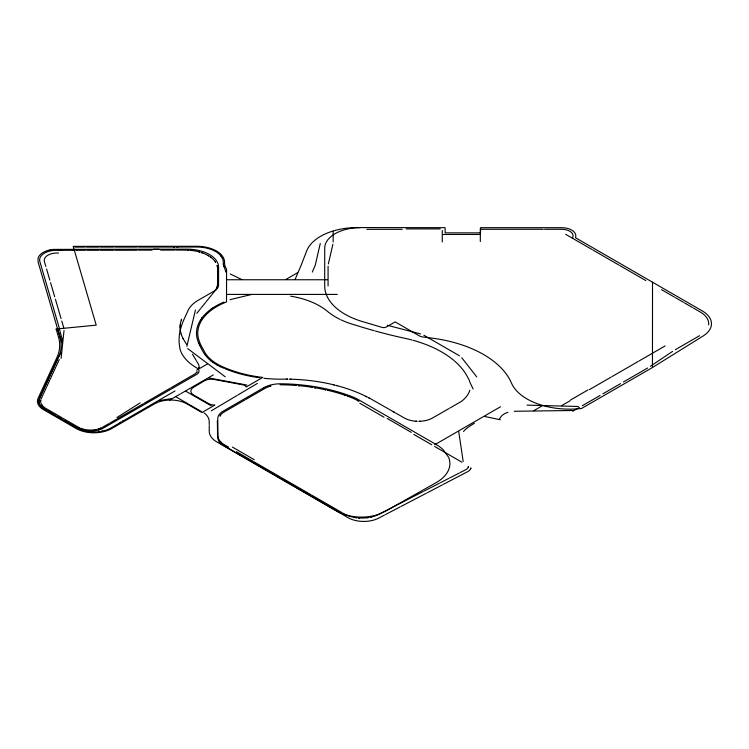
<?xml version="1.0" encoding="UTF-8"?>
<svg xmlns="http://www.w3.org/2000/svg" width="749" height="749" viewBox="0 0 749 749"><rect width="100%" height="100%" fill="white"/><g stroke="black" fill="none" stroke-linecap="round" stroke-linejoin="round"><path stroke-width="1.12" d="M652.463 367.534L652.519 282.204M180.041 327.182L180.078 326.489L180.041 327.219A53.46 30.868 0 0 0 180.678 332.462L180.734 332.668M40.699 400.827L40.736 400.088A17.339 10.009 0 0 0 42.328 405.602L41.907 404.919M217.369 421.734L217.425 420.882A23.678 13.669 0 0 0 217.397 421.612L217.5 431.078M180.2 325.029L180.125 325.759A75.452 43.564 0 0 1 181.567 319.168L181.361 319.889M61.09 358.359L64.021 330.506M468.303 467.31L468.415 466.458A7.612 4.391 0 0 1 465.859 469.651L460.401 472.45M199.047 367.628L198.944 368.358A18.819 10.861 0 0 0 198.045 363.499L196.697 361.252M315.366 264.743L316.893 258.143M317.052 257.413L318.578 250.821M318.746 250.091L320.272 243.491M328.343 263.948L332.884 244.286M186.847 346.366L195.452 309.992M217.313 285.987L217.126 286.708A30.026 17.33 0 0 0 217.556 283.777L217.556 280.117M38.864 399.854L39.117 399.011A19.24 11.113 0 0 0 40.914 406.426L40.249 405.658M301.341 264.743L306.641 250.981A51.803 29.904 0 0 1 311.453 243.453M47.618 380.614L47.964 379.78M216.583 288.159L216.882 287.447A30.026 17.33 0 0 1 214.748 291.099L211.798 294.75M295.115 279.396L301.051 265.455M312.314 272.074L315.132 265.455M39.837 397.316L39.482 398.15L47.056 381.737M48.311 379.022L48.666 378.198M47.402 380.988L57.617 358.846M41.008 399.151L43.227 394.311M43.601 393.487L46.372 387.495M46.747 386.671L49.528 380.642M49.874 379.912L52.29 374.678M52.636 373.91L55.772 367.122M56.119 366.364L59.265 359.557M470.559 468.743L470.943 467.919A11.16 6.441 0 0 1 466.561 472.245L443.352 484.36M220.112 415.985L220.552 415.171M200.62 319.982L201.078 319.168A66.605 38.452 0 0 0 197.661 340.336A108.895 62.869 0 0 0 199.047 343.96L198.7 343.126M58.038 357.76L60.884 352.938M499.368 419.168L500.557 417.259A15.86 9.157 0 0 1 507.981 412.306M201.5 318.437L202.033 317.632M196.828 313.307L200.367 308.916M200.957 308.176L205.872 302.09M206.462 301.36L211.265 295.415M196.575 372.45L197.184 371.813A18.819 10.861 0 0 1 193.57 374.734L171.118 387.701M210.535 309.599L211.415 308.906M650.347 366.317L672.621 351.375M213.484 307.539L212.501 308.176A66.605 38.452 0 0 1 223.895 302.1M116.938 417.53L140.091 402.925M211.227 410.855L236.853 395.612M237.742 395.088L257.394 383.394M244.661 400.116L223.305 412.474A15.944 9.203 0 0 0 220.066 415.957M285.846 279.489L297.634 272.683M196.613 370.221L207.379 364.005M102.341 427.398L108.923 423.606M109.822 423.091L116.404 419.29M117.293 418.775L143.312 403.758M144.211 403.234L170.22 388.216M148.105 406.52L122.087 421.537L123.136 420.938M148.995 406.005L175.013 390.978M169.808 400.032L180.247 394.002M181.146 393.487L213.306 374.912M245.56 399.601L264.753 388.516A22.198 12.817 0 0 1 270.932 386.007L269.612 386.381M434.71 444.756L500.491 406.773M533.663 410.761L542.257 405.799M570.466 400.041L588.04 389.901M561.45 405.771L570.017 400.818M589.472 389.592L611.137 377.084M612.036 376.569L638.195 361.458M639.094 360.943L665.112 345.926M675.355 349.68L699.566 335.692M572.742 411.248L579.436 407.381M582.282 405.743L600.071 395.472M602.908 393.834L620.556 383.647M623.393 382.009L647.613 368.021M448.923 408.598L432.622 417.961A20.083 11.6 0 0 1 418.953 421.331L420.432 421.284M449.821 408.074L461.215 401.53A43.536 25.138 0 0 0 469.801 390.266M120.13 422.651L121.188 422.052L110.861 428.016A23.893 13.791 0 0 1 101.518 431.349L102.922 431.068M384.546 515.059L378.657 518.13A22.198 12.817 0 0 1 348.07 517.681L341.469 513.87M385.492 514.563L400.163 506.904M401.108 506.408L426.396 493.216M427.333 492.72L442.416 484.856M381.166 513.112L378.76 514.348A25.372 14.652 0 0 1 369.875 517.306L371.27 517.016M382.121 512.625L396.914 505.032M397.869 504.545L423.354 491.456M424.308 490.969L439.504 483.171M440.449 482.684L448.848 478.377M449.793 477.89L459.455 472.937M100.3 428.269L101.377 427.885A17.339 10.009 0 0 1 97.754 429.168L98.831 428.784M98.859 430.01L100.104 429.636A16.562 9.559 0 0 0 101.864 428.952L196.781 374.331A7.827 4.513 0 0 0 196.772 367.946A59.976 34.623 0 0 1 180.219 349.783A125.448 72.428 0 0 1 180.537 329.026L181.642 325.45A268.713 155.146 0 0 1 183.374 320.759L188.102 310.414A38.873 22.442 0 0 1 198.532 300.087L214.354 290.949A14.381 8.305 0 0 0 218.568 285.088L218.586 267.243A31.289 18.07 0 0 0 187.241 249.174L53.563 249.398A16.16 9.325 0 0 0 51.494 249.642L50.146 249.885M230.009 299.656L251.374 294.544M159.294 400.575L171.259 398.674M95.254 429.673L96.481 429.477A17.339 10.009 0 0 1 80.723 428.325L81.828 428.69M367.113 517.746L368.545 517.54A25.372 14.652 0 0 1 358.022 517.877L359.501 517.962M98.681 431.752L100.141 431.583A23.893 13.791 0 0 1 79.3 429.149L80.499 429.645M56.072 329.054L96.218 325.141L73.196 246.374L196.847 246.29A27.694 15.991 0 0 1 224.569 262.29L224.569 263.152A27.273 15.748 0 0 0 226.563 269.06L226.535 301.922A65.332 37.722 0 0 0 198.916 340.196A107.622 62.139 0 0 0 203.7 350.176A52.786 30.475 0 0 0 224.391 367.544A94.87 54.771 0 0 0 262.777 377.412L246.196 386.98A5.29 3.052 0 0 0 242.676 384.78L214.036 379.453A9.512 5.496 0 0 0 204.252 380.876L193.504 387.336A9.512 5.496 0 0 0 193.663 395.041L208.428 403.496A9.512 5.496 0 0 0 214.832 405.087L201.912 412.549A23.05 13.304 0 0 0 201.238 412.137L186.716 403.767A23.05 13.304 0 0 0 154.397 403.917L111.76 428.531A25.157 14.531 0 0 1 76.173 428.531L43.451 409.637A20.513 11.844 0 0 1 38.133 398.215L56.896 357.573A83.092 47.973 0 0 0 58.544 337.237L56.166 329.111M514.254 411.276L573.434 410.489M58.525 253.022L56.868 253.031A12.677 7.321 0 0 0 44.397 261.57L45.82 266.419M153.18 249.277L159.153 249.258M86.781 250.288L99.083 250.278M100.357 250.278L113.605 250.26M114.878 250.26L137.161 250.232M406.211 228.913L440.253 228.913M480.952 229.278L543.268 229.278M544.532 229.278L561.666 229.278A11.422 6.591 0 0 1 572.564 237.826M366.776 229.334L402.185 229.334M442.893 234.465L479.678 234.465M74.909 247.104L84.562 247.095M85.845 247.095L99.083 247.086M100.347 247.086L113.52 247.076M114.784 247.076L137.151 247.067M138.415 247.058L175.21 247.039L173.731 247.039M177.953 247.039L176.474 247.039L196.847 247.02A26.43 15.261 0 0 1 221.32 256.486L220.721 255.709M138.415 250.119L152.141 250.11M160.689 250.1L175.21 250.091M176.474 250.091L185.387 250.091A32.141 18.556 0 0 1 189.188 250.213L187.924 250.147M57.851 250.297L59.33 250.297L56.297 250.297A16.703 9.643 0 0 0 39.847 261.541L41.663 267.758M62.083 250.288L60.603 250.297L74.554 250.297L73.074 250.297M77.306 250.288L75.827 250.288L85.489 250.297M227.396 279.752L327.444 279.752M227.387 294.404L337.312 294.404M286.418 379.144L287.897 379.153A124.1 71.651 0 0 0 285.088 379.134A96.134 55.501 0 0 1 263.957 378.282M291.118 379.219L289.638 379.181A124.1 71.651 0 0 1 334.531 385.033L333.165 384.705M280.004 384.743L286.268 384.892A130.176 75.153 0 0 1 296.501 385.463L295.031 385.361M527.053 405.125L578.368 406.492M415.658 421.2L417.127 421.312A20.083 11.6 0 0 1 404.338 417.989L395.257 412.811M299.525 385.726L298.065 385.595A130.176 75.153 0 0 1 312.726 387.373L311.294 387.167M191.763 250.503L190.527 250.325A32.141 18.556 0 0 1 200.067 252.132L198.897 251.851M355.335 517.54L356.777 517.746A25.372 14.652 0 0 1 343.96 513.758L342.808 513.093M315.554 387.842L314.14 387.598A130.176 75.153 0 0 1 326.068 389.911L324.692 389.602M208.896 377.983L246.861 385.042M484.547 416.453L500.341 419.758M328.717 390.538L327.35 390.21A130.176 75.153 0 0 1 346.094 395.612L344.821 395.182M387.289 325.272L420.554 333.932M337.125 385.698L335.777 385.342A124.1 71.651 0 0 1 367.122 396.942L366.008 396.38M348.463 396.464L347.208 396.006A130.176 75.153 0 0 1 349.867 396.989A50.745 29.295 0 0 1 358.013 400.799M202.23 252.89L201.181 252.479A32.141 18.556 0 0 1 209.037 256.064L208.156 255.531M223.932 368.265L223.642 368.143A54.059 31.205 0 0 1 219.083 366.055L220.206 366.617M230.186 273.956L241.758 279.517M78.748 427.398L79.694 427.885A17.339 10.009 0 0 1 78.27 427.155L62.869 418.26M369.173 398L368.077 397.429A124.1 71.651 0 0 1 372.047 399.573L394.358 412.296L393.319 411.688M77.241 428.091L78.336 428.671A23.893 13.791 0 0 1 77.072 428.016L61.53 419.037M217.07 364.978L218.146 365.559A54.059 31.205 0 0 1 212.136 361.776L213.044 362.45M185.874 391.268L211.078 405.705M565.682 234.315L591.85 249.417M592.749 249.932L618.758 264.959M619.657 265.474L645.825 280.575M661.517 289.638L674.531 297.156M675.42 297.671L683.5 302.334M684.399 302.849L692.469 307.511M693.368 308.026L700.39 312.09A28.331 16.356 0 0 1 708.61 324.879M423.887 335.252L459.474 355.794M357.882 400.724L358.93 401.333M387.242 418.476L411.313 432.37M359.81 403.243L384.031 417.221M413.785 434.401L431.724 444.756M434.71 446.488L461.927 462.199M176.071 396.933L201.181 411.416M232.424 447.087L254.257 459.689M228.66 447.19L224.475 444.775A23.678 13.669 0 0 1 220.459 441.685L221.189 442.425M236.469 451.694L253.181 461.347M254.08 461.861L280.463 477.104M281.362 477.619L311.191 494.836M312.09 495.361L341.909 512.578M227.312 447.968L216.761 441.873A25.606 14.783 0 0 1 209.261 431.518L209.233 425.601M228.211 448.482L251.833 462.124M252.731 462.639L279.115 477.871M280.014 478.396L309.843 495.613M310.741 496.138L340.57 513.355M61.98 417.745L45.698 408.345A17.339 10.009 0 0 1 42.955 406.286L43.639 406.904M51.906 413.364L54.892 415.086M57.879 416.809L62.354 419.393M64.348 420.545L67.831 422.548M70.809 424.28L80.63 429.505A18.959 10.945 0 0 0 98.831 429.973M60.632 418.522L44.35 409.123A19.24 11.113 0 0 1 41.569 407.082L42.403 407.793M68.328 422.839L70.312 423.99M51.409 413.074L43.508 408.439L40.512 405.705A19.474 11.244 0 0 1 38.948 401.754L39.753 398.14L58.909 356.524A83.869 48.423 0 0 0 60.192 337.968M210.741 257.207L209.935 256.645A32.141 18.556 0 0 1 215.703 262.431L215.263 261.747M187.69 348.613L225.243 376.822M210.506 360.494L211.368 361.187A58.525 33.789 0 0 1 202.333 350.401A284.217 164.087 0 0 1 199.365 344.68L199.758 345.504M461.759 357.722L476.757 376.925M183.861 339.915L186.651 344.512M192.493 354.249L196.238 360.484M219.373 440.187L219.85 440.992A23.678 13.669 0 0 1 217.547 435.197L217.51 432.107M183.074 338.482L183.449 339.185A76.641 44.247 0 0 1 181.08 333.82L181.361 334.531M222.341 258.208L221.91 257.394A26.43 15.261 0 0 1 223.305 262.29L223.305 263.152A28.546 16.478 0 0 0 223.436 264.734L223.342 263.882M470.129 382.814L473.115 388.993M225.674 271.232L225.992 272.065L223.586 265.474L223.876 266.307M57.795 329.832L62.064 342.705M180.79 332.874L180.649 332.359M46.56 268.947L49.837 280.145M50.567 282.673L54.686 296.754M55.426 299.282L61.053 318.54M61.793 321.068L63.796 327.931M41.869 268.479L45.67 281.474M45.886 282.195L50.529 298.083M50.735 298.814L56.896 319.879M57.102 320.6L59.639 329.26M59.639 330.009L62.401 340.027M60.229 337.968L38.162 262.253L38.021 258.208A18.734 10.814 0 0 1 50.136 249.866M217.257 266.195L217.088 265.474A32.141 18.556 0 0 1 217.556 268.648L217.556 272.065M458.706 431.424L463.182 461.468M209.233 424.571L209.214 421.49A24.314 14.034 0 0 0 204.046 412.868M480.315 228.548L480.315 241.487M442.256 230.495L442.256 241.974M333.155 231.404L333.155 241.974M328.081 266.26L328.081 285.921M217.556 272.795L217.556 279.386M340.982 319.842A70.64 40.783 0 0 0 356.159 325.319A376.157 217.173 0 0 0 374.238 330.721M340.009 319.374A70.64 40.783 0 0 1 327.51 311.387A66.605 38.452 0 0 0 290.649 296.164M375.38 331.039A376.157 217.173 0 0 0 407.868 338.969A103.034 59.489 0 0 1 411.978 339.999M413.13 340.318A103.034 59.489 0 0 1 453.669 360.278M454.39 360.878A103.034 59.489 0 0 1 467.835 377.571A43.536 25.138 0 0 1 469.857 382.102M312.061 242.807A51.803 29.904 0 0 1 357.217 227.565L445.131 227.677L445.131 232.864L480.521 232.873L480.53 227.677L561.666 227.687A14.165 8.183 0 0 1 575.691 237.021L575.513 237.742L702.3 310.938A31.289 18.07 0 0 1 703.114 336.001L652.051 367.778L581.589 408.458A60.238 34.782 0 0 1 518.242 392.504A59.199 34.182 0 0 1 511.455 383.039A105.721 61.034 0 0 0 428.231 337.677L423.269 337.05A8.454 4.887 0 0 1 419.094 335.73L395.154 321.901L386.372 326.967A3.811 2.2 0 0 1 381.943 327.36L362.376 321.546A69.348 40.043 0 0 1 324.692 285.912L324.72 248.181A35.521 20.504 0 0 1 360.241 227.677M463.519 431.527A34.885 20.139 0 0 1 468.181 427.267A108.015 62.364 0 0 1 474.389 423.279M201.593 318.437A66.605 38.452 0 0 1 211.443 308.916M259.491 377.749A96.134 55.501 0 0 1 224.972 368.695M263.564 387.832L222.987 411.257A17.761 10.252 0 0 0 217.781 418.569L217.996 438.231A17.723 10.233 0 0 0 221.657 444.391L338.81 512.147A33.864 19.549 0 0 0 378.423 514.423L385.192 511.37L436.826 482.262A46.532 26.87 0 0 0 448.604 457.293L443.193 449.746A45.389 26.206 0 0 0 436.264 444.597L359.211 400.116A52.439 30.278 0 0 0 350.794 396.165A131.908 76.155 0 0 0 281.39 383.797A23.893 13.791 0 0 0 263.564 387.832"/></g></svg>
